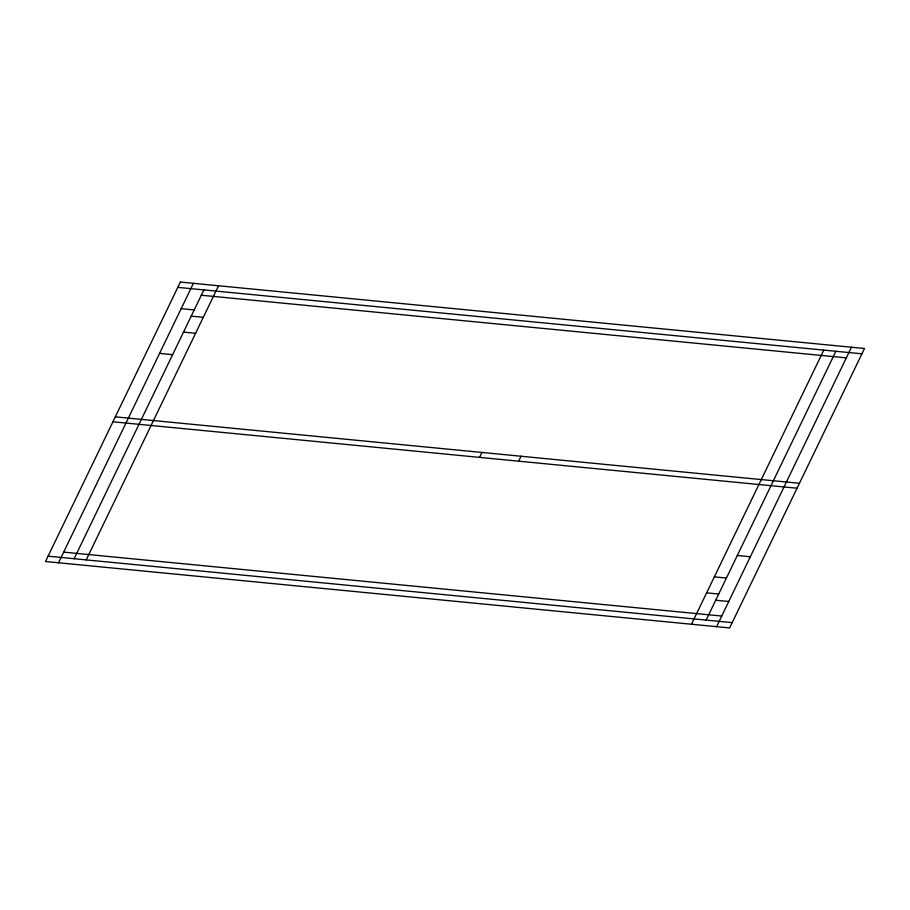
<?xml version="1.0" encoding="UTF-8"?>
<svg xmlns="http://www.w3.org/2000/svg" width="910" height="910" viewBox="0 0 910 910"><rect width="100%" height="100%" fill="white"/><g stroke="black" fill="none" stroke-linecap="round" stroke-linejoin="round"><path stroke-width="1.36" d="M58.536 562.778L193.409 283.317M74.131 558.729L203.874 289.903M86.211 559.9L218.525 285.763M479.581 457.389L481.959 452.452M518.677 461.188L521.055 456.251M691.475 624.237L823.789 350.1M706.126 620.097L835.869 351.271M716.591 626.683L851.464 347.222M177.803 287.378L861.929 353.808M201.303 295.227L846.334 357.869M181.181 308.661L194.205 309.923M191.202 316.145L203.294 317.317M183.501 332.116L195.582 333.287M159.591 353.387L172.616 354.661M115.32 416.848L799.446 483.278M112.942 421.785L797.058 488.215M737.305 555.498L750.34 556.761M714.339 576.872L726.43 578.043M706.638 592.842L718.718 594.014M715.715 600.236L728.751 601.499M63.666 552.131L721.732 616.036M48.071 556.192L732.197 622.622M180.373 282.055L45.5 561.515L729.627 627.945L864.5 348.485L180.373 282.055"/></g></svg>
